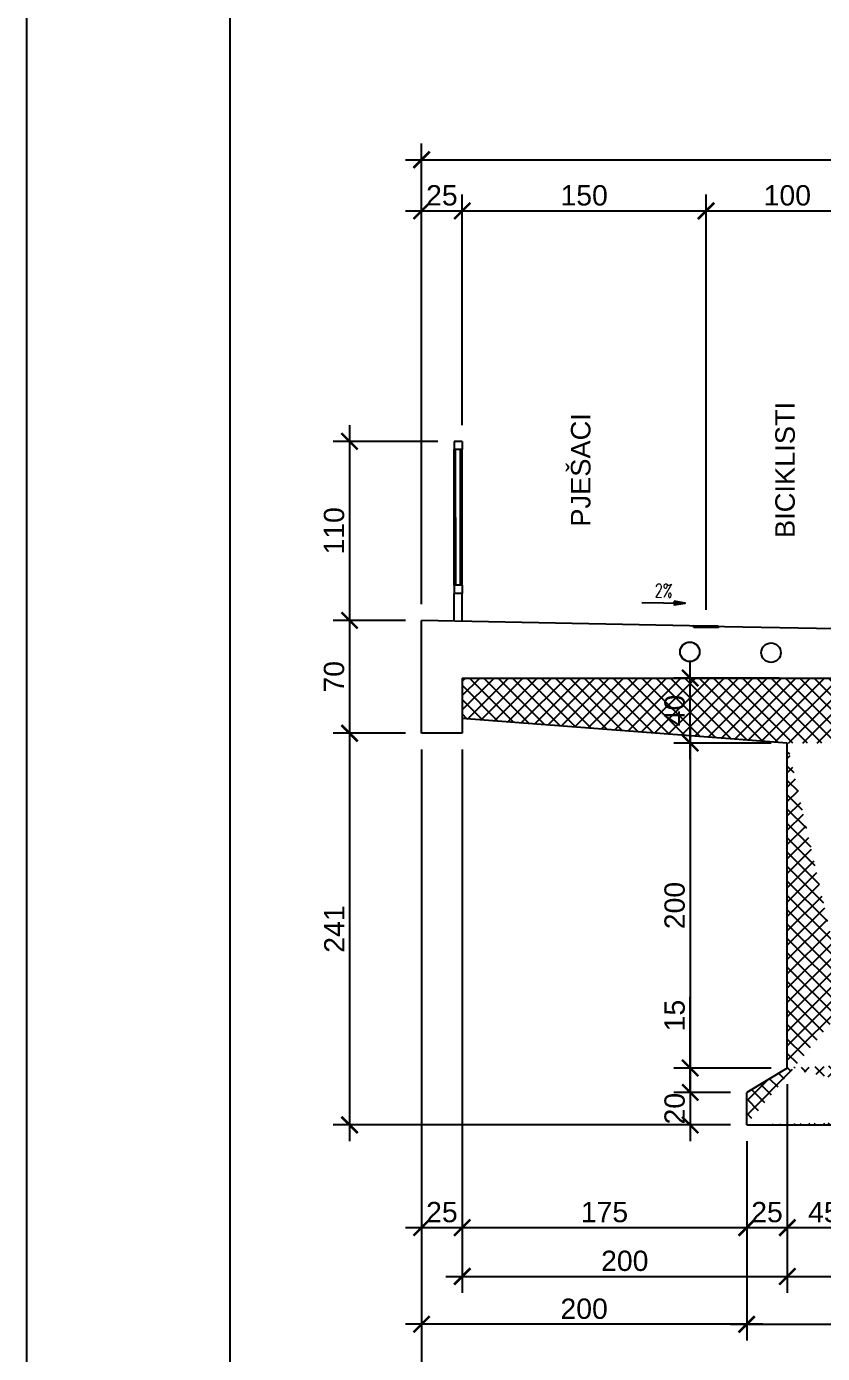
# Model space of a CAD drawing. Header units: millimetres. Extents: x -1571 to 3041, y 35 to 2455.
# Drawn here: x -1571 to -1081, y 927 to 1743 of the extents above; entities that cross this region are included whole.
import ezdxf
from ezdxf.enums import TextEntityAlignment as Align

# ---------------------------------------------------------------- set-up
doc = ezdxf.new("R2010")
doc.units = ezdxf.units.MM
doc.header["$LTSCALE"] = 50
doc.header["$MEASUREMENT"] = 0
doc.header["$PDSIZE"] = 5
doc.layers.add('050', color=132, linetype='Continuous', lineweight=50)
for name, color, linetype in [('BETON', 7, 'Continuous'), ('BETON tanko', 40, 'Continuous'), ('KOTE', 9, 'Continuous'), ('POM', 9, 'Continuous'), ('Tekst', 3, 'Continuous')]:
    doc.layers.add(name, color=color, linetype=linetype)
doc.styles.add('KOTE', font='ROMANS.shx', dxfattribs={"width": 0.7})
doc.styles.get("Standard").update_dxf_attribs({"font": 'ARIAL.TTF'})
doc.dimstyles.new('M1-50', dxfattribs={"dimscale": 5, "dimtxt": 2.5, "dimasz": 2, "dimexe": 2, "dimexo": 2, "dimtad": 1, "dimdec": 0, "dimzin": 9, "dimtxsty": 'Standard', "dimblk": 'ARCHTICK', "dimcen": 2.5, "dimdle": 2, "dimadec": 3, "dimazin": 2, "dimtfac": 1, "dimtdec": 0, "dimtmove": 0, "dimatfit": 3, "dimldrblk": 'ARCHTICK', "dimfxl": 0, "dimfrac": 2, "dimarcsym": 0})

# ---------------------------------------------------------------- blocks, each defined once
blk = doc.blocks.new('_ArchTick')
at = {"layer": '050', "color": 0, "const_width": 0.15}
blk.add_lwpolyline([(-0.5, -0.5), (0.5, 0.5)], dxfattribs=at)
blk = doc.blocks.new('*D85')
at = {"layer": 'Defpoints', "color": 0}
for p in [(122.51, 1661.26), (-1327.49, 1377.81), (122.51, 1377.81)]:
    blk.add_point(p, dxfattribs=at)
at = {"layer": 'KOTE', "color": 0, "lineweight": -2}
for p, q in [((-1327.49, 1387.81), (-1327.49, 1671.26)), ((122.51, 1387.81), (122.51, 1671.26)), ((-1337.49, 1661.26), (132.51, 1661.26))]:
    blk.add_line(p, q, dxfattribs=at)
at = {"layer": 'KOTE', "color": 0, "lineweight": -2, "xscale": 10, "yscale": 10, "zscale": 10, "rotation": 180}
blk.add_blockref('_ArchTick', (-1327.49, 1661.26), dxfattribs=at)
at = {"layer": 'KOTE', "color": 0, "lineweight": -2, "xscale": 10, "yscale": 10, "zscale": 10}
blk.add_blockref('_ArchTick', (122.51, 1661.26), dxfattribs=at)
at = {"layer": 'KOTE', "color": 0, "insert": (-602.49, 1670.76), "char_height": 12.5, "attachment_point": 5}
blk.add_mtext('1450', dxfattribs=at)
blk = doc.blocks.new('*D69')
at = {"layer": 'Defpoints', "color": 0}
for p in [(-1127.49, 1067.31), (-77.49, 1067.31), (-77.49, 944.61)]:
    blk.add_point(p, dxfattribs=at)
at = {"layer": 'KOTE', "color": 0, "lineweight": -2}
for p, q in [((-1127.49, 1057.31), (-1127.49, 934.61)), ((-77.49, 1057.31), (-77.49, 934.61)), ((-1137.49, 944.61), (-67.49, 944.61))]:
    blk.add_line(p, q, dxfattribs=at)
at = {"layer": 'KOTE', "color": 0, "lineweight": -2, "xscale": 10, "yscale": 10, "zscale": 10, "rotation": 180}
blk.add_blockref('_ArchTick', (-1127.49, 944.61), dxfattribs=at)
at = {"layer": 'KOTE', "color": 0, "lineweight": -2, "xscale": 10, "yscale": 10, "zscale": 10}
blk.add_blockref('_ArchTick', (-77.49, 944.61), dxfattribs=at)
at = {"layer": 'KOTE', "color": 0, "insert": (-602.49, 954.12), "char_height": 12.5, "attachment_point": 5}
blk.add_mtext('1050', dxfattribs=at)
blk = doc.blocks.new('*D68')
at = {"layer": 'Defpoints', "color": 0}
for p in [(-1102.49, 1102.31), (-102.49, 1102.31), (-102.49, 974.09)]:
    blk.add_point(p, dxfattribs=at)
at = {"layer": 'KOTE', "color": 0, "lineweight": -2}
for p, q in [((-1102.49, 1092.31), (-1102.49, 964.09)), ((-102.49, 1092.31), (-102.49, 964.09)), ((-1112.49, 974.09), (-92.49, 974.09))]:
    blk.add_line(p, q, dxfattribs=at)
at = {"layer": 'KOTE', "color": 0, "lineweight": -2, "xscale": 10, "yscale": 10, "zscale": 10, "rotation": 180}
blk.add_blockref('_ArchTick', (-1102.49, 974.09), dxfattribs=at)
at = {"layer": 'KOTE', "color": 0, "lineweight": -2, "xscale": 10, "yscale": 10, "zscale": 10}
blk.add_blockref('_ArchTick', (-102.49, 974.09), dxfattribs=at)
at = {"layer": 'KOTE', "color": 0, "insert": (-602.49, 983.6), "char_height": 12.5, "attachment_point": 5}
blk.add_mtext('1000', dxfattribs=at)
blk = doc.blocks.new('*D64')
at = {"layer": 'Defpoints', "color": 0}
for p in [(-1327.49, 1308.31), (122.51, 1308.31), (122.51, 912.19)]:
    blk.add_point(p, dxfattribs=at)
at = {"layer": 'KOTE', "color": 0, "lineweight": -2}
for p, q in [((-1327.49, 1298.31), (-1327.49, 902.19)), ((122.51, 1298.31), (122.51, 902.19)), ((-1337.49, 912.19), (132.51, 912.19))]:
    blk.add_line(p, q, dxfattribs=at)
at = {"layer": 'KOTE', "color": 0, "lineweight": -2, "xscale": 10, "yscale": 10, "zscale": 10, "rotation": 180}
blk.add_blockref('_ArchTick', (-1327.49, 912.19), dxfattribs=at)
at = {"layer": 'KOTE', "color": 0, "lineweight": -2, "xscale": 10, "yscale": 10, "zscale": 10}
blk.add_blockref('_ArchTick', (122.51, 912.19), dxfattribs=at)
at = {"layer": 'KOTE', "color": 0, "insert": (-602.49, 921.7), "char_height": 12.5, "attachment_point": 5}
blk.add_mtext('1450', dxfattribs=at)
blk = doc.blocks.new('*D61')
at = {"layer": 'Defpoints', "color": 0}
for p in [(-1327.49, 1308.31), (-1127.49, 1067.31), (-1327.49, 944.61)]:
    blk.add_point(p, dxfattribs=at)
at = {"layer": 'POM', "color": 0, "lineweight": -2}
for p, q in [((-1327.49, 1298.31), (-1327.49, 934.61)), ((-1127.49, 1057.31), (-1127.49, 934.61)), ((-1117.49, 944.61), (-1337.49, 944.61))]:
    blk.add_line(p, q, dxfattribs=at)
at = {"layer": 'POM', "color": 0, "lineweight": -2, "xscale": 10, "yscale": 10, "zscale": 10, "rotation": 180}
blk.add_blockref('_ArchTick', (-1327.49, 944.61), dxfattribs=at)
at = {"layer": 'POM', "color": 0, "lineweight": -2, "xscale": 10, "yscale": 10, "zscale": 10}
blk.add_blockref('_ArchTick', (-1127.49, 944.61), dxfattribs=at)
at = {"layer": 'POM', "color": 0, "insert": (-1227.49, 954.12), "char_height": 12.5, "attachment_point": 5}
blk.add_mtext('200', dxfattribs=at)
blk = doc.blocks.new('*D57')
at = {"layer": 'Defpoints', "color": 0}
for p in [(-1327.49, 1308.31), (-1371.79, 1067.31), (-1127.49, 1067.31)]:
    blk.add_point(p, dxfattribs=at)
at = {"layer": 'KOTE', "color": 0, "lineweight": -2}
for p, q in [((-1371.79, 1318.31), (-1371.79, 1057.31)), ((-1337.49, 1308.31), (-1381.79, 1308.31)), ((-1137.49, 1067.31), (-1381.79, 1067.31))]:
    blk.add_line(p, q, dxfattribs=at)
at = {"layer": 'KOTE', "color": 0, "lineweight": -2, "xscale": 10, "yscale": 10, "zscale": 10}
for p, rotation in [((-1371.79, 1308.31), 90), ((-1371.79, 1067.31), 270)]:
    blk.add_blockref('_ArchTick', p, dxfattribs=dict(at, rotation=rotation))
at = {"layer": 'KOTE', "color": 0, "insert": (-1381.19, 1187.81), "char_height": 12.5, "attachment_point": 5, "rotation": 90}
blk.add_mtext('241', dxfattribs=at)
blk = doc.blocks.new('*D55')
at = {"layer": 'Defpoints', "color": 0}
for p in [(-1102.49, 1302.31), (-1162.26, 1102.31), (-1102.49, 1102.31)]:
    blk.add_point(p, dxfattribs=at)
at = {"layer": 'KOTE', "color": 0, "lineweight": -2}
for p, q in [((-1162.26, 1312.31), (-1162.26, 1092.31)), ((-1112.49, 1302.31), (-1172.26, 1302.31)), ((-1112.49, 1102.31), (-1172.26, 1102.31))]:
    blk.add_line(p, q, dxfattribs=at)
at = {"layer": 'KOTE', "color": 0, "lineweight": -2, "xscale": 10, "yscale": 10, "zscale": 10}
for p, rotation in [((-1162.26, 1302.31), 90), ((-1162.26, 1102.31), 270)]:
    blk.add_blockref('_ArchTick', p, dxfattribs=dict(at, rotation=rotation))
at = {"layer": 'KOTE', "color": 0, "insert": (-1171.77, 1202.31), "char_height": 12.5, "attachment_point": 5, "rotation": 90}
blk.add_mtext('200', dxfattribs=at)
blk = doc.blocks.new('*D54')
at = {"layer": 'Defpoints', "color": 0}
for p in [(-1302.49, 1308.31), (-1127.49, 1067.31), (-1127.49, 1004.09)]:
    blk.add_point(p, dxfattribs=at)
at = {"layer": 'KOTE', "color": 0, "lineweight": -2}
for p, q in [((-1302.49, 1298.31), (-1302.49, 994.09)), ((-1127.49, 1057.31), (-1127.49, 994.09)), ((-1312.49, 1004.09), (-1117.49, 1004.09))]:
    blk.add_line(p, q, dxfattribs=at)
at = {"layer": 'KOTE', "color": 0, "lineweight": -2, "xscale": 10, "yscale": 10, "zscale": 10, "rotation": 180}
blk.add_blockref('_ArchTick', (-1302.49, 1004.09), dxfattribs=at)
at = {"layer": 'KOTE', "color": 0, "lineweight": -2, "xscale": 10, "yscale": 10, "zscale": 10}
blk.add_blockref('_ArchTick', (-1127.49, 1004.09), dxfattribs=at)
at = {"layer": 'KOTE', "color": 0, "insert": (-1214.99, 1013.6), "char_height": 12.5, "attachment_point": 5}
blk.add_mtext('175', dxfattribs=at)
blk = doc.blocks.new('*D53')
at = {"layer": 'Defpoints', "color": 0}
for p in [(-1327.49, 1308.31), (-1302.49, 1308.31), (-1302.49, 1004.09)]:
    blk.add_point(p, dxfattribs=at)
at = {"layer": 'KOTE', "color": 0, "lineweight": -2}
for p, q in [((-1327.49, 1298.31), (-1327.49, 994.09)), ((-1302.49, 1298.31), (-1302.49, 994.09)), ((-1337.49, 1004.09), (-1292.49, 1004.09))]:
    blk.add_line(p, q, dxfattribs=at)
at = {"layer": 'KOTE', "color": 0, "lineweight": -2, "xscale": 10, "yscale": 10, "zscale": 10, "rotation": 180}
blk.add_blockref('_ArchTick', (-1327.49, 1004.09), dxfattribs=at)
at = {"layer": 'KOTE', "color": 0, "lineweight": -2, "xscale": 10, "yscale": 10, "zscale": 10}
blk.add_blockref('_ArchTick', (-1302.49, 1004.09), dxfattribs=at)
at = {"layer": 'KOTE', "color": 0, "insert": (-1314.99, 1013.6), "char_height": 12.5, "attachment_point": 5}
blk.add_mtext('25', dxfattribs=at)
blk = doc.blocks.new('*D73')
at = {"layer": 'Defpoints', "color": 0}
for p in [(-1057.49, 1107.31), (-1102.49, 1102.31), (-1057.49, 1004.09)]:
    blk.add_point(p, dxfattribs=at)
at = {"layer": 'KOTE', "color": 0, "lineweight": -2}
for p, q in [((-1057.49, 1097.31), (-1057.49, 994.09)), ((-1102.49, 1092.31), (-1102.49, 994.09)), ((-1112.49, 1004.09), (-1047.49, 1004.09))]:
    blk.add_line(p, q, dxfattribs=at)
at = {"layer": 'KOTE', "color": 0, "lineweight": -2, "xscale": 10, "yscale": 10, "zscale": 10, "rotation": 180}
blk.add_blockref('_ArchTick', (-1102.49, 1004.09), dxfattribs=at)
at = {"layer": 'KOTE', "color": 0, "lineweight": -2, "xscale": 10, "yscale": 10, "zscale": 10}
blk.add_blockref('_ArchTick', (-1057.49, 1004.09), dxfattribs=at)
at = {"layer": 'KOTE', "color": 0, "insert": (-1079.99, 1013.57), "char_height": 12.5, "attachment_point": 5}
blk.add_mtext('45', dxfattribs=at)
blk = doc.blocks.new('*D74')
at = {"layer": 'Defpoints', "color": 0}
for p in [(-1302.49, 1154.03), (-1102.49, 1102.31), (-1102.49, 974.09)]:
    blk.add_point(p, dxfattribs=at)
at = {"layer": 'KOTE', "color": 0, "lineweight": -2}
for p, q in [((-1302.49, 1144.03), (-1302.49, 964.09)), ((-1102.49, 1092.31), (-1102.49, 964.09)), ((-1312.49, 974.09), (-1092.49, 974.09))]:
    blk.add_line(p, q, dxfattribs=at)
at = {"layer": 'KOTE', "color": 0, "lineweight": -2, "xscale": 10, "yscale": 10, "zscale": 10, "rotation": 180}
blk.add_blockref('_ArchTick', (-1302.49, 974.09), dxfattribs=at)
at = {"layer": 'KOTE', "color": 0, "lineweight": -2, "xscale": 10, "yscale": 10, "zscale": 10}
blk.add_blockref('_ArchTick', (-1102.49, 974.09), dxfattribs=at)
at = {"layer": 'KOTE', "color": 0, "insert": (-1202.49, 983.6), "char_height": 12.5, "attachment_point": 5}
blk.add_mtext('200', dxfattribs=at)
blk = doc.blocks.new('*D72')
at = {"layer": 'Defpoints', "color": 0}
for p in [(-1102.49, 1102.31), (-1127.49, 1067.31), (-1102.49, 1004.09)]:
    blk.add_point(p, dxfattribs=at)
at = {"layer": 'KOTE', "color": 0, "lineweight": -2}
for p, q in [((-1102.49, 1092.31), (-1102.49, 994.09)), ((-1127.49, 1057.31), (-1127.49, 994.09)), ((-1137.49, 1004.09), (-1092.49, 1004.09))]:
    blk.add_line(p, q, dxfattribs=at)
at = {"layer": 'KOTE', "color": 0, "lineweight": -2, "xscale": 10, "yscale": 10, "zscale": 10, "rotation": 180}
blk.add_blockref('_ArchTick', (-1127.49, 1004.09), dxfattribs=at)
at = {"layer": 'KOTE', "color": 0, "lineweight": -2, "xscale": 10, "yscale": 10, "zscale": 10}
blk.add_blockref('_ArchTick', (-1102.49, 1004.09), dxfattribs=at)
at = {"layer": 'KOTE', "color": 0, "insert": (-1114.99, 1013.6), "char_height": 12.5, "attachment_point": 5}
blk.add_mtext('25', dxfattribs=at)
blk = doc.blocks.new('*D71')
at = {"layer": 'Defpoints', "color": 0}
for p in [(-1127.49, 1087.31), (-1162.26, 1067.31), (-1127.49, 1067.31)]:
    blk.add_point(p, dxfattribs=at)
at = {"layer": 'KOTE', "color": 0, "lineweight": -2}
for p, q in [((-1162.26, 1097.31), (-1162.26, 1057.31)), ((-1137.49, 1087.31), (-1172.26, 1087.31)), ((-1137.49, 1067.31), (-1172.26, 1067.31))]:
    blk.add_line(p, q, dxfattribs=at)
at = {"layer": 'KOTE', "color": 0, "lineweight": -2, "xscale": 10, "yscale": 10, "zscale": 10}
for p, rotation in [((-1162.26, 1087.31), 90), ((-1162.26, 1067.31), 270)]:
    blk.add_blockref('_ArchTick', p, dxfattribs=dict(at, rotation=rotation))
at = {"layer": 'KOTE', "color": 0, "insert": (-1171.77, 1077.31), "char_height": 12.5, "attachment_point": 5, "rotation": 90}
blk.add_mtext('20', dxfattribs=at)
blk = doc.blocks.new('*D75')
at = {"layer": 'Defpoints', "color": 0}
for p in [(-1102.49, 1102.31), (-1162.26, 1087.31), (-1127.49, 1087.31)]:
    blk.add_point(p, dxfattribs=at)
at = {"layer": 'KOTE', "color": 0, "lineweight": -2}
for p, q in [((-1162.26, 1102.31), (-1162.26, 1146.15)), ((-1162.26, 1087.31), (-1162.26, 1112.31)), ((-1112.49, 1102.31), (-1172.26, 1102.31)), ((-1137.49, 1087.31), (-1172.26, 1087.31))]:
    blk.add_line(p, q, dxfattribs=at)
at = {"layer": 'KOTE', "color": 0, "lineweight": -2, "xscale": 10, "yscale": 10, "zscale": 10}
for p, rotation in [((-1162.26, 1102.31), 90), ((-1162.26, 1087.31), 270)]:
    blk.add_blockref('_ArchTick', p, dxfattribs=dict(at, rotation=rotation))
at = {"layer": 'KOTE', "color": 0, "insert": (-1171.77, 1134.61), "char_height": 12.5, "attachment_point": 5, "rotation": 90}
blk.add_mtext('15', dxfattribs=at)
blk = doc.blocks.new('*D90')
at = {"layer": 'Defpoints', "color": 0}
for p in [(-1052.49, 1629.76), (-1152.49, 1374.31), (-1052.49, 1372.31)]:
    blk.add_point(p, dxfattribs=at)
at = {"layer": 'KOTE', "color": 0, "lineweight": -2}
for p, q in [((-1152.49, 1384.31), (-1152.49, 1639.76)), ((-1052.49, 1382.31), (-1052.49, 1639.76)), ((-1162.49, 1629.76), (-1042.49, 1629.76))]:
    blk.add_line(p, q, dxfattribs=at)
at = {"layer": 'KOTE', "color": 0, "lineweight": -2, "xscale": 10, "yscale": 10, "zscale": 10, "rotation": 180}
blk.add_blockref('_ArchTick', (-1152.49, 1629.76), dxfattribs=at)
at = {"layer": 'KOTE', "color": 0, "lineweight": -2, "xscale": 10, "yscale": 10, "zscale": 10}
blk.add_blockref('_ArchTick', (-1052.49, 1629.76), dxfattribs=at)
at = {"layer": 'KOTE', "color": 0, "insert": (-1102.49, 1639.26), "char_height": 12.5, "attachment_point": 5}
blk.add_mtext('100', dxfattribs=at)
blk = doc.blocks.new('*D89')
at = {"layer": 'Defpoints', "color": 0}
for p in [(-1307.49, 1487.96), (-1371.79, 1377.81), (-1327.49, 1377.81)]:
    blk.add_point(p, dxfattribs=at)
at = {"layer": 'KOTE', "color": 0, "lineweight": -2}
for p, q in [((-1371.79, 1497.96), (-1371.79, 1367.81)), ((-1317.49, 1487.96), (-1381.79, 1487.96)), ((-1337.49, 1377.81), (-1381.79, 1377.81))]:
    blk.add_line(p, q, dxfattribs=at)
at = {"layer": 'KOTE', "color": 0, "lineweight": -2, "xscale": 10, "yscale": 10, "zscale": 10}
for p, rotation in [((-1371.79, 1487.96), 90), ((-1371.79, 1377.81), 270)]:
    blk.add_blockref('_ArchTick', p, dxfattribs=dict(at, rotation=rotation))
at = {"layer": 'KOTE', "color": 0, "insert": (-1381.3, 1432.88), "char_height": 12.5, "attachment_point": 5, "rotation": 90}
blk.add_mtext('110', dxfattribs=at)
blk = doc.blocks.new('*D88')
at = {"layer": 'Defpoints', "color": 0}
for p in [(-1302.49, 1629.76), (-1302.49, 1487.96), (-1327.49, 1377.81)]:
    blk.add_point(p, dxfattribs=at)
at = {"layer": 'KOTE', "color": 0, "lineweight": -2}
for p, q in [((-1327.49, 1387.81), (-1327.49, 1639.76)), ((-1302.49, 1497.96), (-1302.49, 1639.76)), ((-1337.49, 1629.76), (-1292.49, 1629.76))]:
    blk.add_line(p, q, dxfattribs=at)
at = {"layer": 'KOTE', "color": 0, "lineweight": -2, "xscale": 10, "yscale": 10, "zscale": 10, "rotation": 180}
blk.add_blockref('_ArchTick', (-1327.49, 1629.76), dxfattribs=at)
at = {"layer": 'KOTE', "color": 0, "lineweight": -2, "xscale": 10, "yscale": 10, "zscale": 10}
blk.add_blockref('_ArchTick', (-1302.49, 1629.76), dxfattribs=at)
at = {"layer": 'KOTE', "color": 0, "insert": (-1314.99, 1639.26), "char_height": 12.5, "attachment_point": 5}
blk.add_mtext('25', dxfattribs=at)
blk = doc.blocks.new('*D87')
at = {"layer": 'Defpoints', "color": 0}
for p in [(-1152.49, 1629.76), (-1302.49, 1487.96), (-1152.49, 1374.31)]:
    blk.add_point(p, dxfattribs=at)
at = {"layer": 'KOTE', "color": 0, "lineweight": -2}
for p, q in [((-1302.49, 1497.96), (-1302.49, 1639.76)), ((-1152.49, 1384.31), (-1152.49, 1639.76)), ((-1312.49, 1629.76), (-1142.49, 1629.76))]:
    blk.add_line(p, q, dxfattribs=at)
at = {"layer": 'KOTE', "color": 0, "lineweight": -2, "xscale": 10, "yscale": 10, "zscale": 10, "rotation": 180}
blk.add_blockref('_ArchTick', (-1302.49, 1629.76), dxfattribs=at)
at = {"layer": 'KOTE', "color": 0, "lineweight": -2, "xscale": 10, "yscale": 10, "zscale": 10}
blk.add_blockref('_ArchTick', (-1152.49, 1629.76), dxfattribs=at)
at = {"layer": 'KOTE', "color": 0, "insert": (-1227.49, 1639.26), "char_height": 12.5, "attachment_point": 5}
blk.add_mtext('150', dxfattribs=at)
blk = doc.blocks.new('*D91')
at = {"layer": 'Defpoints', "color": 0}
for p in [(-1327.49, 1377.81), (-1371.79, 1308.31), (-1327.49, 1308.31)]:
    blk.add_point(p, dxfattribs=at)
at = {"layer": 'KOTE', "color": 0, "lineweight": -2}
for p, q in [((-1371.79, 1387.81), (-1371.79, 1298.31)), ((-1337.49, 1377.81), (-1381.79, 1377.81)), ((-1337.49, 1308.31), (-1381.79, 1308.31))]:
    blk.add_line(p, q, dxfattribs=at)
at = {"layer": 'KOTE', "color": 0, "lineweight": -2, "xscale": 10, "yscale": 10, "zscale": 10}
for p, rotation in [((-1371.79, 1377.81), 90), ((-1371.79, 1308.31), 270)]:
    blk.add_blockref('_ArchTick', p, dxfattribs=dict(at, rotation=rotation))
at = {"layer": 'KOTE', "color": 0, "insert": (-1381.3, 1343.06), "char_height": 12.5, "attachment_point": 5, "rotation": 90}
blk.add_mtext('70', dxfattribs=at)
blk = doc.blocks.new('*D92')
at = {"layer": 'Defpoints', "color": 0}
for p in [(-1162.26, 1342.31), (-1097.49, 1342.31), (-1102.49, 1302.31)]:
    blk.add_point(p, dxfattribs=at)
at = {"layer": 'KOTE', "color": 0, "lineweight": -2}
for p, q in [((-1162.26, 1292.31), (-1162.26, 1352.31)), ((-1107.49, 1342.31), (-1172.26, 1342.31)), ((-1112.49, 1302.31), (-1172.26, 1302.31))]:
    blk.add_line(p, q, dxfattribs=at)
at = {"layer": 'KOTE', "color": 0, "lineweight": -2, "xscale": 10, "yscale": 10, "zscale": 10}
for p, rotation in [((-1162.26, 1342.31), 90), ((-1162.26, 1302.31), 270)]:
    blk.add_blockref('_ArchTick', p, dxfattribs=dict(at, rotation=rotation))
at = {"layer": 'KOTE', "color": 0, "insert": (-1171.77, 1322.31), "char_height": 12.5, "attachment_point": 5, "rotation": 90}
blk.add_mtext('40', dxfattribs=at)

msp = doc.modelspace()

# ---------------------------------------------------------------- hatches: boundary and pattern name
at = {"layer": 'BETON tanko'}
msp.add_hatch(color=256, dxfattribs=at).paths.add_polyline_path([(-1159.99, 1373.46), (-1159.99, 1374.46), (-1144.99, 1374.16), (-1144.99, 1373.16)])
at = {"layer": 'POM'}
h = msp.add_hatch(dxfattribs=at)
h.set_pattern_fill('ANSI37', color=256, scale=50, style=0)
edge = h.paths.add_edge_path()
edge.add_line((97.51, 1342.31), (97.51, 1317.31))
edge.add_line((-102.49, 1302.31), (97.51, 1317.31))
edge.add_line((-252.49, 1342.31), (97.51, 1342.31))
edge.add_line((-102.49, 1102.31), (-102.49, 1302.31))
edge.add_line((-147.49, 1104.31), (-147.49, 1302.31))
edge.add_line((-77.49, 1067.31), (-77.49, 1087.31))
edge.add_line((-102.49, 1102.31), (-77.49, 1087.31))
edge.add_line((-162.49, 1089.31), (-147.49, 1104.31))
edge.add_line((-564.99, 1089.31), (-162.49, 1089.31))
edge.add_line((-1127.49, 1067.31), (-77.49, 1067.31))
edge.add_line((-579.99, 1104.31), (-564.99, 1089.31))
edge.add_line((-624.99, 1104.31), (-624.99, 1302.31))
edge.add_line((-579.99, 1104.31), (-579.99, 1302.31))
edge.add_line((-624.99, 1104.31), (-639.99, 1089.31))
edge.add_line((-639.99, 1089.31), (-1042.49, 1089.31))
edge.add_line((-579.99, 1302.31), (-509.99, 1317.31))
edge.add_line((-902.5, 1342.31), (-302.48, 1342.31))
edge.add_line((-509.99, 1317.31), (-284.98, 1317.31))
edge.add_line((-147.49, 1302.31), (-232.49, 1317.31))
edge.add_line((-232.49, 1317.31), (-269.98, 1317.31))
edge.add_line((-302.48, 1342.31), (-291.98, 1327.32))
edge.add_line((-291.98, 1327.32), (-284.98, 1327.32))
edge.add_line((-284.98, 1327.32), (-284.98, 1317.31))
edge.add_line((-269.98, 1327.32), (-269.98, 1317.31))
edge.add_line((-262.98, 1327.32), (-269.98, 1327.32))
edge.add_line((-252.48, 1342.31), (-262.98, 1327.32))
edge.add_line((-624.99, 1302.31), (-694.99, 1317.31))
edge.add_line((-694.99, 1317.31), (-920, 1317.31))
edge.add_line((-1127.49, 1067.31), (-1127.49, 1087.31))
edge.add_line((-1102.49, 1102.31), (-1127.49, 1087.31))
edge.add_line((-1057.49, 1104.31), (-1042.49, 1089.31))
edge.add_line((-1102.49, 1102.31), (-1102.49, 1302.31))
edge.add_line((-1057.49, 1104.31), (-1057.49, 1302.31))
edge.add_line((-1102.49, 1302.31), (-1302.49, 1317.31))
edge.add_line((-1302.49, 1342.31), (-1302.49, 1317.31))
edge.add_line((-1302.49, 1342.31), (-952.49, 1342.31))
edge.add_line((-1057.49, 1302.31), (-972.49, 1317.31))
edge.add_line((-935, 1317.31), (-972.49, 1317.31))
edge.add_line((-952.5, 1342.31), (-942, 1327.32))
edge.add_line((-942, 1327.32), (-935, 1327.32))
edge.add_line((-935, 1327.32), (-935, 1317.31))
edge.add_line((-913, 1327.32), (-920, 1327.32))
edge.add_line((-920, 1327.32), (-920, 1317.31))
edge.add_line((-902.5, 1342.31), (-913, 1327.32))
h.paths.add_polyline_path([(-41.96, 1310), (-41.96, 1334.62), (-22.95, 1334.62), (-22.95, 1310)], flags=24)
h.paths.add_polyline_path([(-690.41, 1313.97), (-690.41, 1338.59), (-671.39, 1338.59), (-671.39, 1313.97)], flags=25)
h.paths.add_polyline_path([(-843.05, 1317.58), (-843.05, 1342.04), (-824.03, 1342.04), (-824.03, 1317.58)], flags=24)
h.paths.add_polyline_path([(-842.83, 1066.19), (-842.83, 1090.43), (-824.03, 1090.43), (-824.03, 1066.19)], flags=9)
h.paths.add_polyline_path([(-1181.27, 1310), (-1181.27, 1334.62), (-1162.26, 1334.62), (-1162.26, 1310)], flags=24)

# ---------------------------------------------------------------- linework, layer by layer
at = {"layer": 'BETON'}
for p, q in [((-1327.49, 1308.31), (-1327.49, 1377.81)), ((-1152.49, 1374.31), (-1327.49, 1377.81)), ((-1152.49, 1374.31), (-1032.49, 1371.91)), ((-1302.49, 1342.31), (-952.49, 1342.31)), ((-1302.49, 1342.31), (-1302.49, 1317.31)), ((-1302.49, 1317.31), (-1302.49, 1308.31)), ((-1102.49, 1302.31), (-1302.49, 1317.31)), ((-1302.49, 1308.31), (-1327.49, 1308.31)), ((-1102.49, 1102.31), (-1102.49, 1302.31)), ((-1102.49, 1102.31), (-1127.49, 1087.31)), ((-1127.49, 1067.31), (-1127.49, 1087.31)), ((-1127.49, 1067.31), (-77.49, 1067.31))]:
    msp.add_line(p, q, dxfattribs=at)
for points in [[(-1570.52, 506.51), (3040.65, 506.51), (3040.65, 2455.43), (-1570.52, 2455.43)], [(-1445.52, 531.51), (3015.65, 531.51), (3015.65, 2430.43), (-1445.52, 2430.43)]]:
    msp.add_lwpolyline(points, close=True, dxfattribs=at)
for centre in [(-1162.49, 1358.41), (-1112.49, 1357.91)]:
    msp.add_circle(centre, 6, dxfattribs=at)
at = {"layer": 'BETON tanko'}
for p, q in [((-1144.99, 1374.16), (-1159.99, 1374.46)), ((-1159.99, 1373.46), (-1159.99, 1374.46)), ((-1144.99, 1373.16), (-1159.99, 1373.46)), ((-1144.99, 1374.16), (-1144.99, 1373.16))]:
    msp.add_line(p, q, dxfattribs=at)
at = {"layer": 'KOTE'}
msp.add_line((-1192.05, 1388.85), (-1165.4, 1388.32), dxfattribs=at)
msp.add_lwpolyline([(-1172.04, 1389.56), (-1172.08, 1387.34), (-1165.4, 1388.32)], close=True, dxfattribs=at)
msp.add_solid([(-1172.04, 1389.56), (-1172.08, 1387.34), (-1165.4, 1388.32)], dxfattribs=at)
at = {"layer": 'POM'}
for p, q in [((-1307.49, 1487.96), (-1307.49, 1482.96)), ((-1302.49, 1487.96), (-1307.49, 1487.96)), ((-1302.49, 1487.96), (-1302.49, 1482.96)), ((-1307.49, 1399.36), (-1307.49, 1482.96)), ((-1302.49, 1482.96), (-1307.49, 1482.96)), ((-1306.49, 1399.36), (-1306.59, 1482.96)), ((-1303.49, 1399.36), (-1303.59, 1482.96)), ((-1302.49, 1399.36), (-1302.49, 1482.96)), ((-1307.49, 1399.36), (-1307.49, 1394.36)), ((-1302.49, 1399.36), (-1307.49, 1399.36)), ((-1302.49, 1399.36), (-1302.49, 1394.36)), ((-1307.49, 1377.31), (-1307.49, 1394.36)), ((-1302.49, 1394.36), (-1307.49, 1394.36)), ((-1302.49, 1377.2), (-1302.49, 1394.36))]:
    msp.add_line(p, q, dxfattribs=at)

# ---------------------------------------------------------------- texts
at = {"layer": 'KOTE', "style": 'KOTE', "width": 0.7}
msp.add_text('2%', height=8.332, rotation=358.85424, dxfattribs=at).set_placement((-1178.57, 1396.08), align=Align.MIDDLE)
at = {"layer": 'Tekst', "char_height": 12, "attachment_point": 5, "rotation": 90}
for s, insert in [('{\\fArial|b0|i0|c238|p34;BICIKLISTI}', (-1103.81, 1470.37)), ('{\\fArial|b0|i0|c238|p34;PJEŠACI}', (-1229.52, 1470.37))]:
    msp.add_mtext(s, dxfattribs=dict(at, insert=insert))

# ---------------------------------------------------------------- dimensions: what is measured, and where the dimension line sits
at = {"layer": 'KOTE'}
for base, p1, p2, picture, middle in [((122.51, 1661.26), (-1327.49, 1377.81), (122.51, 1377.81), '*D85', (-602.49, 1670.76)), ((122.51, 912.19), (-1327.49, 1308.31), (122.51, 1308.31), '*D64', (-602.49, 921.7)), ((-1302.49, 1004.09), (-1327.49, 1308.31), (-1302.49, 1308.31), '*D53', (-1314.99, 1013.6)), ((-1127.49, 1004.09), (-1302.49, 1308.31), (-1127.49, 1067.31), '*D54', (-1214.99, 1013.6)), ((-1102.49, 974.09), (-1302.49, 1154.03), (-1102.49, 1102.31), '*D74', (-1202.49, 983.6)), ((-1057.49, 1004.09), (-1102.49, 1102.31), (-1057.49, 1107.31), '*D73', (-1079.99, 1013.57)), ((-102.49, 974.09), (-1102.49, 1102.31), (-102.49, 1102.31), '*D68', (-602.49, 983.6)), ((-77.49, 944.61), (-1127.49, 1067.31), (-77.49, 1067.31), '*D69', (-602.49, 954.12))]:
    dim = msp.add_linear_dim(base=base, p1=p1, p2=p2, dimstyle='M1-50', dxfattribs=at)
    dim.commit()
    dim.dimension.update_dxf_attribs({"geometry": picture, "text_midpoint": middle})
for base, p1, p2, angle, picture, middle in [((-1302.49, 1629.76), (-1327.49, 1377.81), (-1302.49, 1487.96), 180, '*D88', (-1314.99, 1629.76)), ((-1162.26, 1087.31), (-1102.49, 1102.31), (-1127.49, 1087.31), 90, '*D75', (-1162.26, 1134.61)), ((-1162.26, 1067.31), (-1127.49, 1087.31), (-1127.49, 1067.31), 90, '*D71', (-1162.26, 1077.31))]:
    dim = msp.add_linear_dim(base=base, p1=p1, p2=p2, angle=angle, dimstyle='M1-50', dxfattribs=at)
    dim.commit()
    dim.dimension.update_dxf_attribs({"geometry": picture, "text_midpoint": middle, "dimtype": 160})
for base, p1, p2, angle, picture, middle in [((-1152.49, 1629.76), (-1302.49, 1487.96), (-1152.49, 1374.31), 180, '*D87', (-1227.49, 1639.26)), ((-1052.49, 1629.76), (-1152.49, 1374.31), (-1052.49, 1372.31), 180, '*D90', (-1102.49, 1639.26)), ((-1371.79, 1377.81), (-1307.49, 1487.96), (-1327.49, 1377.81), 90, '*D89', (-1381.3, 1432.88)), ((-1371.79420359, 1308.3079726), (-1327.48956496, 1377.8079726), (-1327.48956496, 1308.3079726), 90, '*D91', (-1381.30136594, 1343.0579726)), ((-1162.26, 1342.31), (-1102.49, 1302.31), (-1097.49, 1342.31), 90, '*D92', (-1171.77, 1322.31)), ((-1371.79, 1067.31), (-1327.49, 1308.31), (-1127.49, 1067.31), 90, '*D57', (-1381.19, 1187.81)), ((-1162.26, 1102.31), (-1102.49, 1302.31), (-1102.49, 1102.31), 90, '*D55', (-1171.77, 1202.31))]:
    dim = msp.add_linear_dim(base=base, p1=p1, p2=p2, angle=angle, dimstyle='M1-50', dxfattribs=at)
    dim.commit()
    dim.dimension.update_dxf_attribs({"geometry": picture, "text_midpoint": middle})
dim = msp.add_linear_dim(base=(-1102.49, 1004.09), p1=(-1127.49, 1067.31), p2=(-1102.49, 1102.31), dimstyle='M1-50', dxfattribs=at)
dim.commit()
dim.dimension.update_dxf_attribs({"geometry": '*D72', "text_midpoint": (-1114.99, 1004.09), "dimtype": 160})
at = {"layer": 'POM'}
dim = msp.add_linear_dim(base=(-1327.49, 944.61), p1=(-1127.49, 1067.31), p2=(-1327.49, 1308.31), dimstyle='M1-50', dxfattribs=at)
dim.commit()
dim.dimension.update_dxf_attribs({"geometry": '*D61', "text_midpoint": (-1227.49, 954.12)})

doc.saveas('drawing.dxf')
